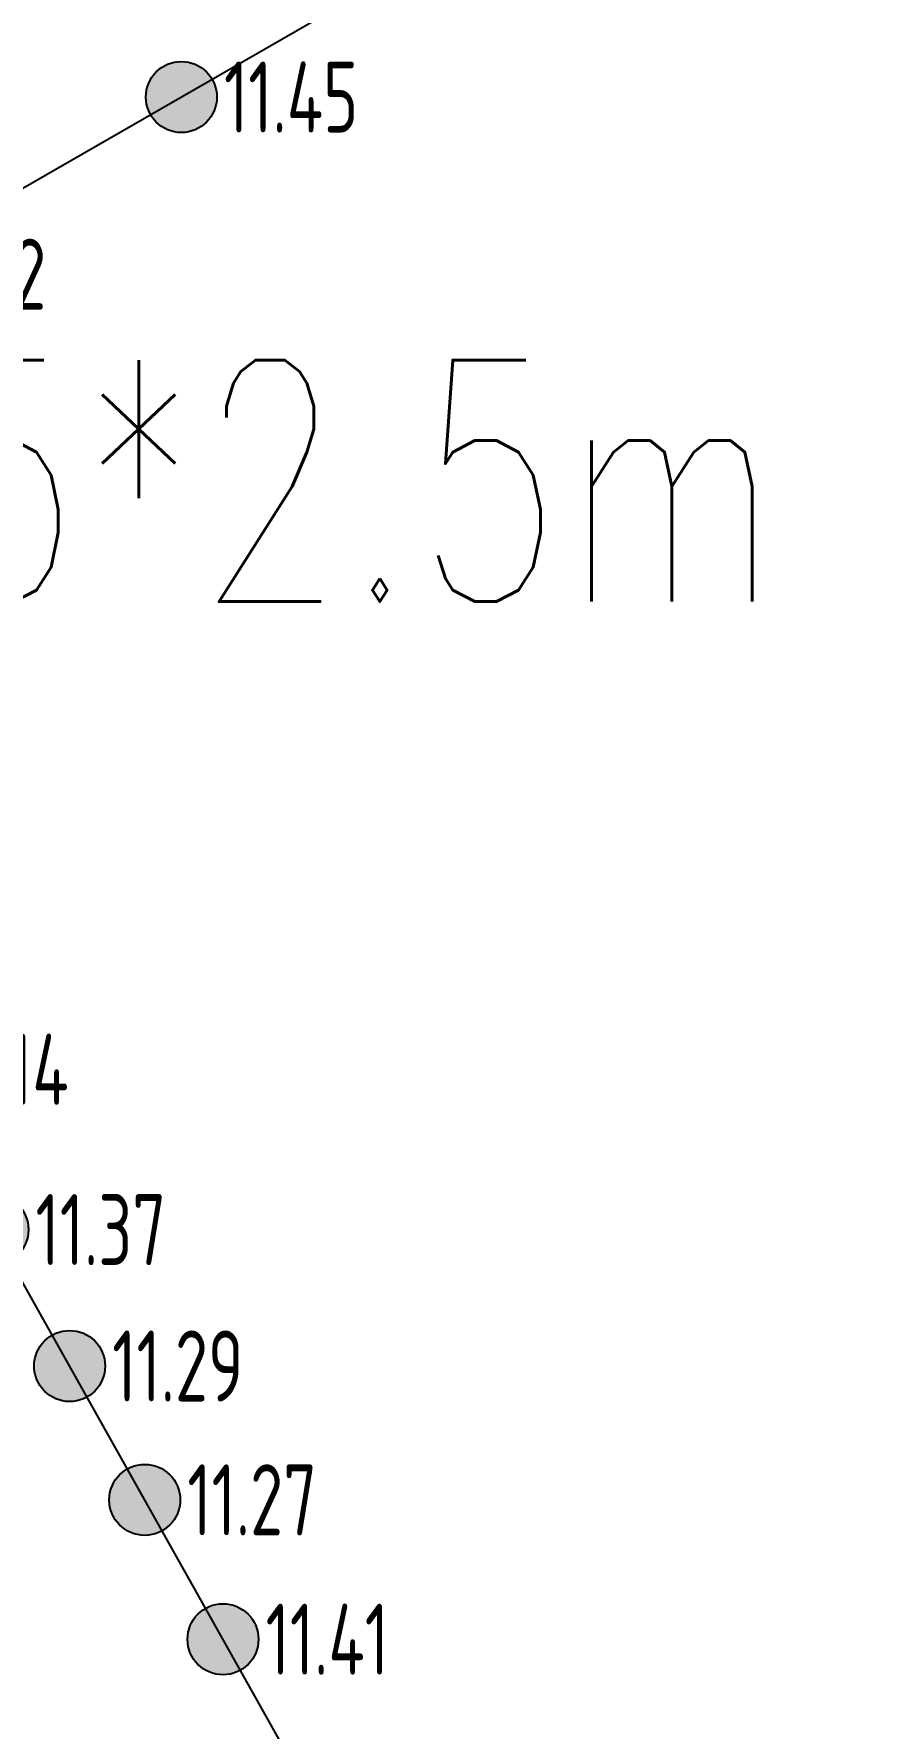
# Model space of a CAD drawing. Extents: x -51322 to 334811, y -147916 to 129288.
# Drawn here: x 216934 to 222899, y -2061 to 9863 of the extents above; entities that cross this region are included whole.
import ezdxf
from ezdxf.enums import TextEntityAlignment as Align

# ---------------------------------------------------------------- set-up
doc = ezdxf.new("R2010")
doc.units = 0
doc.header["$LTSCALE"] = 1000
doc.header["$MEASUREMENT"] = 0
doc.layers.get('0').update_dxf_attribs({"lineweight": 5})
for name, color, linetype in [('DIM_SYMB', 3, 'Continuous'), ('dmx', 1, 'Continuous'), ('GCD', 1, 'Continuous'), ('PUB_TEXT', 7, 'Continuous')]:
    doc.layers.add(name, color=color, linetype=linetype)
doc.styles.add('_TCH_DIM', font='SIMPLEX', dxfattribs={"bigfont": 'GBCBIG'})
doc.styles.get("Standard").update_dxf_attribs({"font": 'gbenor.shx', "bigfont": 'gbcbig.shx'})

# ---------------------------------------------------------------- blocks, each defined once
blk = doc.blocks.new('gc200')
h = blk.add_hatch(color=256)
edge = h.paths.add_edge_path()
edge.add_arc((0, 0), 0.25, 0, 360)
blk.add_circle((0, 0), 0.25)
blk = doc.blocks.new('dfdfsdf')
at = {"layer": 'dmx', "linetype": 'Continuous'}
for p, q in [((113978.321, -17491.72), (113950.583, -17442.377)), ((113986.338, -17447.052), (113914.94, -17488.126))]:
    blk.add_line(p, q, dxfattribs=at)
at = {"layer": 'GCD', "linetype": 'Continuous'}
ref = blk.add_blockref('gc200', (113965.695, -17458.927, 11.45), dxfattribs=at)
ref.add_attrib('height', '11.45', dxfattribs={"linetype": 'Continuous', "height": 0.5, "width": 0.8}).set_placement((113965.995, -17458.927, 11.45), align=Align.MIDDLE_LEFT)
ref = blk.add_blockref('gc200', (113963.529, -17460.174, 11.32), dxfattribs=at)
ref.add_attrib('height', '11.32', dxfattribs={"linetype": 'Continuous', "height": 0.5, "width": 0.8}).set_placement((113963.829, -17460.174), align=Align.MIDDLE_LEFT)
ref = blk.add_blockref('gc200', (113963.733, -17465.77, 11.14), dxfattribs=at)
ref.add_attrib('height', '11.14', dxfattribs={"linetype": 'Continuous', "height": 0.5, "width": 0.8}).set_placement((113964.033, -17465.77, 18.776), align=Align.MIDDLE_LEFT)
ref = blk.add_blockref('gc200', (113964.368, -17466.898, 11.37), dxfattribs=at)
ref.add_attrib('height', '11.37', dxfattribs={"linetype": 'Continuous', "height": 0.5, "width": 0.8}).set_placement((113964.668, -17466.898, 18.776), align=Align.MIDDLE_LEFT)
ref = blk.add_blockref('gc200', (113964.908, -17467.858, 11.29), dxfattribs=at)
ref.add_attrib('height', '11.29', dxfattribs={"linetype": 'Continuous', "height": 0.5, "width": 0.8}).set_placement((113965.208, -17467.858, 18.776), align=Align.MIDDLE_LEFT)
ref = blk.add_blockref('gc200', (113965.437, -17468.8, 11.27), dxfattribs=at)
ref.add_attrib('height', '11.27', dxfattribs={"linetype": 'Continuous', "height": 0.5, "width": 0.8}).set_placement((113965.737, -17468.8, 18.776), align=Align.MIDDLE_LEFT)
ref = blk.add_blockref('gc200', (113965.988, -17469.781, 11.41), dxfattribs=at)
ref.add_attrib('height', '11.41', dxfattribs={"linetype": 'Continuous', "height": 0.5, "width": 0.8}).set_placement((113966.288, -17469.781, 18.776), align=Align.MIDDLE_LEFT)

msp = doc.modelspace()

# ---------------------------------------------------------------- linework, layer by layer
at = {"layer": 'DIM_SYMB'}
msp.add_lwpolyline([(229639.8, 5267.7, 0, 0, 0), (214814.2, 5267.7, 0, 0, 0), (212867.1, 926.9, 0, 533.3, 0), (213685.6, 2751.8, 0, 0, 0)], format="xyseb", dxfattribs=at)

# ---------------------------------------------------------------- block references
at = {"xscale": 1000, "yscale": 1000, "zscale": 1000}
msp.add_blockref('dfdfsdf', (-113747722.4, 17468345.6, -15245.7), dxfattribs=at)

# ---------------------------------------------------------------- texts
at = {"layer": 'PUB_TEXT', "color": 7, "style": '_TCH_DIM', "width": 0.705882}
msp.add_text('5*2.5m', height=1700, dxfattribs=at).set_placement((216231.9, 5867.7))

doc.saveas('drawing.dxf')
